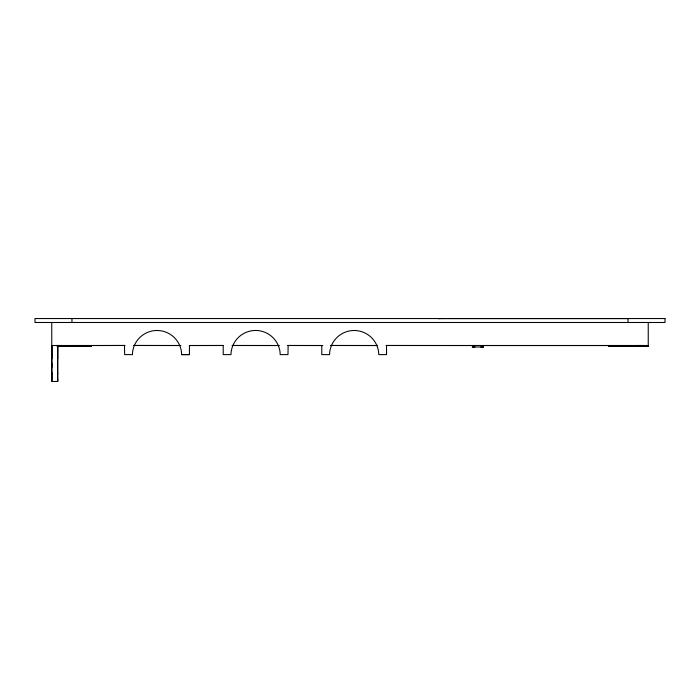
<?xml version="1.0" encoding="UTF-8"?>
<svg xmlns="http://www.w3.org/2000/svg" width="700" height="700" viewBox="0 0 700 700"><rect width="100%" height="100%" fill="white"/><g stroke="black" fill="none" stroke-linecap="round" stroke-linejoin="round"><path stroke-width="1.05" d="M59.115 345.494L57.671 345.494L57.671 381.456L51.791 381.456M438.349 318.57L440.51 318.57M51.8 345.502L51.791 381.456L51.782 345.502L125.038 345.476L91.184 345.546L91.035 346.474L57.076 346.483M66.728 346.465L74.672 346.456M189.42 345.494L223.326 345.485L189.472 345.546L189.411 354.611L181.641 354.62L181.457 351.89A24.64 24.64 0 0 0 132.606 351.89L132.431 354.62L124.653 354.611L124.477 345.494M288.146 345.494L287.971 354.611L280.201 354.611L280.026 351.89A24.64 24.64 0 0 0 231.166 351.89L230.991 354.611L223.213 354.611L223.213 345.494M76.659 346.456L77.385 346.456L75.793 346.456M91.184 346.465L57.671 346.483M483.236 345.546L608.825 345.546L608.825 346.421L648.244 346.404L648.244 322.674M623.35 346.421L622.624 346.421L626.64 346.421M438.06 318.57L628.031 318.57M57.172 345.494L62.598 345.494M648.244 345.494L386.041 345.485L472.316 345.546M621.53 345.625L632.476 345.625M637.403 345.494L642.337 345.494M628.04 346.412L633.465 346.421L630.753 346.421M648.244 346.412L608.825 346.43M475.029 346.973L472.194 346.981L483.525 346.981L480.699 346.981M181.641 354.611L189.411 354.611M57.671 378.91L57.671 381.456L57.689 345.686M386.523 345.476L386.54 354.611L378.761 354.611L378.586 351.89A24.64 24.64 0 0 0 329.735 351.89L329.551 354.611L321.781 354.611L321.781 345.494M57.671 372.916L57.671 373.791M51.782 372.916L51.791 373.791M57.671 345.502L57.671 358.829M628.04 318.544L628.04 322.49M71.96 318.544L71.96 322.49M51.756 322.683L51.791 358.829M51.791 363.142L51.791 367.447M51.782 372.803L51.791 380.144M665 318.544L35 318.544L35 322.49L665 322.49L665 318.544M180.74 345.485L133.779 345.476L180.731 345.546M279.02 345.485L232.068 345.485L279.02 345.546M322.709 345.485L287.761 345.485L322.7 345.546M377.309 345.485L330.348 345.485L377.309 345.546"/></g></svg>
